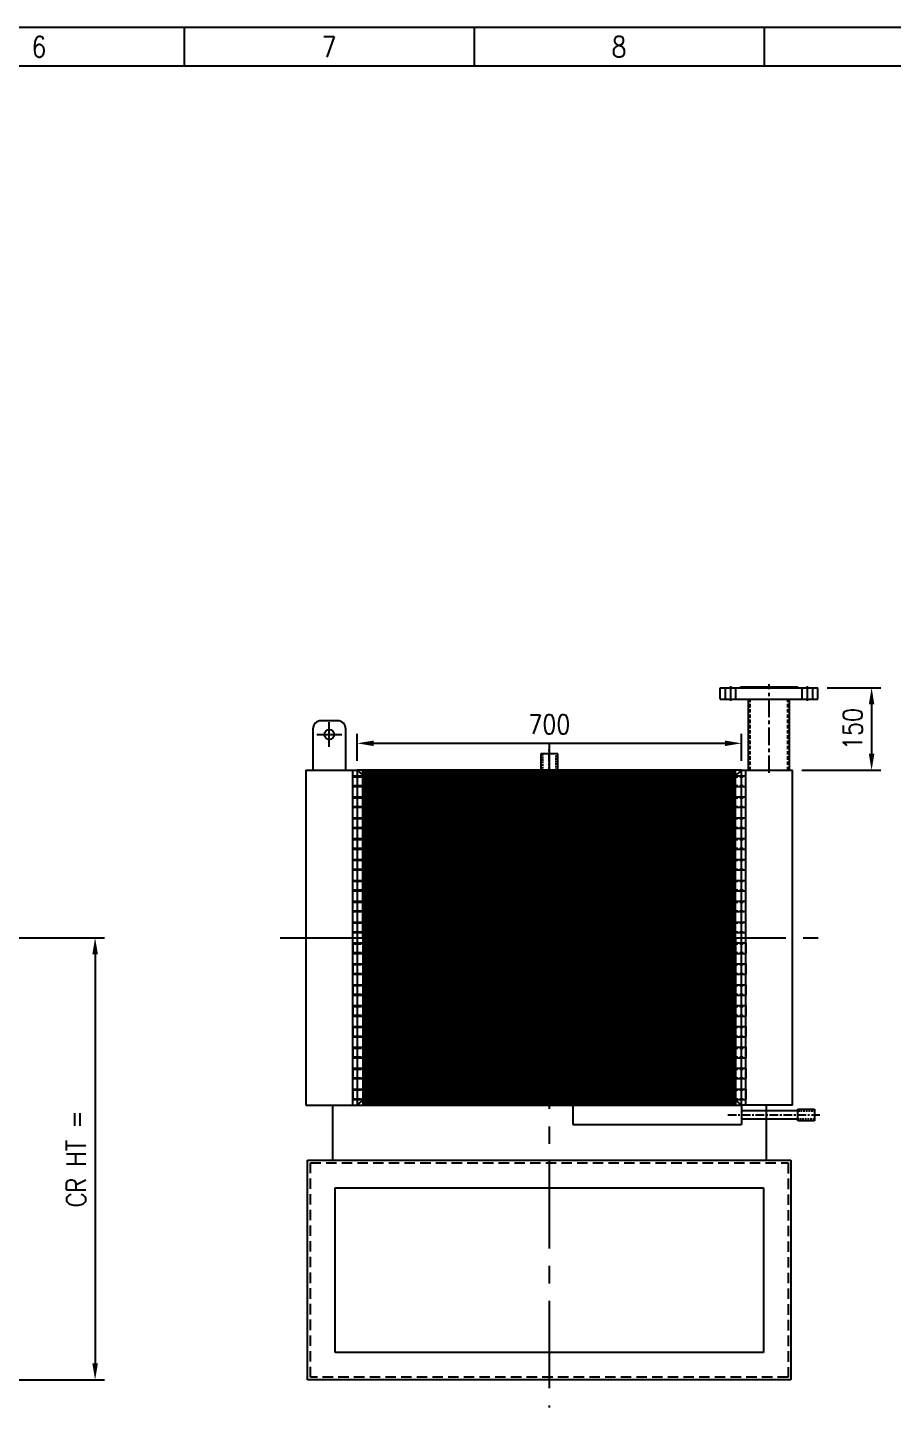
# Model space of a CAD drawing. Extents: x 5823 to 13427, y -3175 to 1572.
# Drawn here: x 8853 to 10428, y -939 to 1572 of the extents above; entities that cross this region are included whole.
import ezdxf
from ezdxf.enums import TextEntityAlignment as Align

# ---------------------------------------------------------------- set-up
doc = ezdxf.new("R2010")
doc.units = 0
doc.linetypes.add('CENTER', pattern=[50.8, 31.75, -6.35, 6.35, -6.35])
doc.linetypes.add('HIDDEN', pattern=[9.525, 6.35, -3.175])
doc.layers.get('0').update_dxf_attribs({"linetype": 'CONTINUOUS'})
doc.layers.get('DEFPOINTS').update_dxf_attribs({"linetype": 'CONTINUOUS'})
doc.styles.get("Standard").update_dxf_attribs({"font": 'simplex.shx', "width": 0.85})
doc.dimstyles.new('ISO-25', dxfattribs={"dimtxt": 35, "dimasz": 30, "dimexe": 17, "dimexo": 17, "dimgap": 17, "dimtad": 1, "dimtxsty": 'STANDARD', "dimcen": 2.5, "dimazin": 3, "dimtfac": 1, "dimtmove": 0, "dimatfit": 3})

# ---------------------------------------------------------------- blocks, each defined once
blk = doc.blocks.new('*D27')
at = {"color": 0}
for p, q in [((8811.5, -84.5), (8992.5, -84.5)), ((8975.5, -114.5), (8975.5, -859.5)), ((8124.6, -889.5), (8992.5, -889.5))]:
    blk.add_line(p, q, dxfattribs=at)
for points in [[(8970.5, -114.5), (8980.5, -114.5), (8975.5, -84.5)], [(8970.5, -859.5), (8980.5, -859.5), (8975.5, -889.5)]]:
    blk.add_solid(points, dxfattribs=at)
at = {"layer": 'DEFPOINTS', "color": 0}
for p in [(8794.5, -84.5), (8107.6, -889.5), (8975.5, -889.5)]:
    blk.add_point(p, dxfattribs=at)
at = {"color": 0, "insert": (8941, -487), "char_height": 35, "attachment_point": 5, "rotation": 90}
blk.add_mtext('CR HT = ', dxfattribs=at)
blk = doc.blocks.new('*D23')
at = {"color": 0}
for p, q in [((10309, 370.5), (10406.7, 370.5)), ((10389.7, 340.5), (10389.7, 250.5)), ((10262.6, 220.5), (10406.7, 220.5))]:
    blk.add_line(p, q, dxfattribs=at)
for points in [[(10384.7, 340.5), (10394.7, 340.5), (10389.7, 370.5)], [(10384.7, 250.5), (10394.7, 250.5), (10389.7, 220.5)]]:
    blk.add_solid(points, dxfattribs=at)
at = {"layer": 'DEFPOINTS', "color": 0}
for p in [(10292, 370.5), (10245.6, 220.5), (10389.7, 220.5)]:
    blk.add_point(p, dxfattribs=at)
at = {"color": 0, "insert": (10355.2, 295.5), "char_height": 35, "attachment_point": 5, "rotation": 90}
blk.add_mtext('150', dxfattribs=at)
blk = doc.blocks.new('A$C15313F7C')
at = {"color": 8}
for p, q in [((226.8, 6.2), (226.8, 82.2)), ((227.2, 82.2), (226.8, 82.2)), ((227.2, 6.2), (227.2, 82.2)), ((230.4, 6.2), (230.4, 82.2)), ((230.8, 82.2), (230.4, 82.2)), ((230.8, 6.2), (230.8, 82.2)), ((234, 6.2), (234, 82.2)), ((234.4, 82.2), (234, 82.2)), ((234.4, 6.2), (234.4, 82.2)), ((237.7, 6.2), (237.7, 82.2)), ((238.1, 82.2), (237.7, 82.2)), ((238.1, 6.2), (238.1, 82.2)), ((241.3, 6.2), (241.3, 82.2)), ((241.7, 82.2), (241.3, 82.2)), ((241.7, 6.2), (241.7, 82.2)), ((244.9, 6.2), (244.9, 82.2)), ((245.3, 82.2), (244.9, 82.2)), ((245.3, 6.2), (245.3, 82.2)), ((248.5, 6.2), (248.5, 82.2)), ((248.9, 82.2), (248.5, 82.2)), ((248.9, 6.2), (248.9, 82.2)), ((252.2, 6.2), (252.2, 82.2)), ((252.6, 82.2), (252.2, 82.2)), ((252.6, 6.2), (252.6, 82.2)), ((255.8, 6.2), (255.8, 82.2)), ((256.2, 82.2), (255.8, 82.2)), ((256.2, 6.2), (256.2, 82.2)), ((259.4, 6.2), (259.4, 82.2)), ((259.8, 82.2), (259.4, 82.2)), ((259.8, 6.2), (259.8, 82.2)), ((263, 6.2), (263, 82.2)), ((263.4, 82.2), (263, 82.2)), ((263.4, 6.2), (263.4, 82.2)), ((266.7, 6.2), (266.7, 82.2)), ((267.1, 82.2), (266.7, 82.2)), ((267.1, 6.2), (267.1, 82.2)), ((270.3, 6.2), (270.3, 82.2)), ((270.7, 82.2), (270.3, 82.2)), ((270.7, 6.2), (270.7, 82.2)), ((273.9, 6.2), (273.9, 82.2)), ((274.3, 82.2), (273.9, 82.2)), ((274.3, 6.2), (274.3, 82.2)), ((277.6, 6.2), (277.6, 82.2)), ((278, 82.2), (277.6, 82.2)), ((278, 6.2), (278, 82.2)), ((281.2, 6.2), (281.2, 82.2)), ((281.6, 82.2), (281.2, 82.2)), ((281.6, 6.2), (281.6, 82.2)), ((284.8, 6.2), (284.8, 82.2)), ((285.2, 82.2), (284.8, 82.2)), ((285.2, 6.2), (285.2, 82.2)), ((288.4, 6.2), (288.4, 82.2)), ((288.8, 82.2), (288.4, 82.2)), ((288.8, 6.2), (288.8, 82.2)), ((292.1, 6.2), (292.1, 82.2)), ((292.5, 82.2), (292.1, 82.2)), ((292.5, 6.2), (292.5, 82.2)), ((295.7, 6.2), (295.7, 82.2)), ((296.1, 82.2), (295.7, 82.2)), ((296.1, 6.2), (296.1, 82.2)), ((299.3, 6.2), (299.3, 82.2)), ((299.7, 82.2), (299.3, 82.2)), ((299.7, 6.2), (299.7, 82.2)), ((303, 6.2), (303, 82.2)), ((303.4, 82.2), (303, 82.2)), ((303.4, 6.2), (303.4, 82.2)), ((306.6, 6.2), (306.6, 82.2)), ((307, 82.2), (306.6, 82.2)), ((307, 6.2), (307, 82.2)), ((310.2, 6.2), (310.2, 82.2)), ((310.6, 82.2), (310.2, 82.2)), ((310.6, 6.2), (310.6, 82.2)), ((313.8, 6.2), (313.8, 82.2)), ((314.2, 82.2), (313.8, 82.2)), ((314.2, 6.2), (314.2, 82.2)), ((317.5, 6.2), (317.5, 82.2)), ((317.9, 82.2), (317.5, 82.2)), ((317.9, 6.2), (317.9, 82.2)), ((321.1, 6.2), (321.1, 82.2)), ((321.5, 82.2), (321.1, 82.2)), ((321.5, 6.2), (321.5, 82.2)), ((324.7, 6.2), (324.7, 82.2)), ((325.1, 82.2), (324.7, 82.2)), ((325.1, 6.2), (325.1, 82.2)), ((328.4, 6.2), (328.4, 82.2)), ((328.8, 82.2), (328.4, 82.2)), ((328.8, 6.2), (328.8, 82.2)), ((332, 6.2), (332, 82.2)), ((332.4, 82.2), (332, 82.2)), ((332.4, 6.2), (332.4, 82.2)), ((335.6, 6.2), (335.6, 82.2)), ((336, 82.2), (335.6, 82.2)), ((336, 6.2), (336, 82.2)), ((339.2, 6.2), (339.2, 82.2)), ((339.6, 82.2), (339.2, 82.2)), ((339.6, 6.2), (339.6, 82.2)), ((342.9, 6.2), (342.9, 82.2)), ((342.9, 82.2), (343.3, 82.2)), ((343.3, 6.2), (343.3, 82.2)), ((346.5, 6.2), (346.5, 82.2)), ((346.5, 82.2), (346.9, 82.2)), ((346.9, 6.2), (346.9, 82.2)), ((350.1, 6.2), (350.1, 82.2)), ((350.1, 82.2), (350.5, 82.2)), ((350.5, 6.2), (350.5, 82.2)), ((353.7, 6.2), (353.7, 82.2)), ((353.7, 82.2), (354.1, 82.2)), ((354.1, 6.2), (354.1, 82.2)), ((357.4, 6.2), (357.4, 82.2)), ((357.4, 82.2), (357.8, 82.2)), ((357.8, 6.2), (357.8, 82.2)), ((361, 6.2), (361, 82.2)), ((361, 82.2), (361.4, 82.2)), ((361.4, 6.2), (361.4, 82.2)), ((364.6, 6.2), (364.6, 82.2)), ((364.6, 82.2), (365, 82.2)), ((365, 6.2), (365, 82.2)), ((368.3, 6.2), (368.3, 82.2)), ((368.3, 82.2), (368.7, 82.2)), ((368.7, 6.2), (368.7, 82.2)), ((371.9, 6.2), (371.9, 82.2)), ((371.9, 82.2), (372.3, 82.2)), ((372.3, 6.2), (372.3, 82.2)), ((375.5, 6.2), (375.5, 82.2)), ((375.5, 82.2), (375.9, 82.2)), ((375.9, 6.2), (375.9, 82.2)), ((379.1, 6.2), (379.1, 82.2)), ((379.1, 82.2), (379.5, 82.2)), ((379.5, 6.2), (379.5, 82.2)), ((382.8, 6.2), (382.8, 82.2)), ((382.8, 82.2), (383.2, 82.2)), ((383.2, 6.2), (383.2, 82.2)), ((386.4, 6.2), (386.4, 82.2)), ((386.4, 82.2), (386.8, 82.2)), ((386.8, 6.2), (386.8, 82.2)), ((390, 6.2), (390, 82.2)), ((390, 82.2), (390.4, 82.2)), ((390.4, 6.2), (390.4, 82.2)), ((393.7, 6.2), (393.7, 82.2)), ((393.7, 82.2), (394.1, 82.2)), ((394.1, 6.2), (394.1, 82.2)), ((397.3, 6.2), (397.3, 82.2)), ((397.3, 82.2), (397.7, 82.2)), ((397.7, 6.2), (397.7, 82.2)), ((400.9, 6.2), (400.9, 82.2)), ((400.9, 82.2), (401.3, 82.2)), ((401.3, 6.2), (401.3, 82.2)), ((404.5, 6.2), (404.5, 82.2)), ((404.5, 82.2), (404.9, 82.2)), ((404.9, 6.2), (404.9, 82.2)), ((408.2, 6.2), (408.2, 82.2)), ((408.2, 82.2), (408.6, 82.2)), ((408.6, 6.2), (408.6, 82.2)), ((411.8, 6.2), (411.8, 82.2)), ((411.8, 82.2), (412.2, 82.2)), ((412.2, 6.2), (412.2, 82.2)), ((415.4, 6.2), (415.4, 82.2)), ((415.4, 82.2), (415.8, 82.2)), ((415.8, 6.2), (415.8, 82.2)), ((419.1, 6.2), (419.1, 82.2)), ((419.1, 82.2), (419.5, 82.2)), ((419.5, 6.2), (419.5, 82.2)), ((422.7, 6.2), (422.7, 82.2)), ((422.7, 82.2), (423.1, 82.2)), ((423.1, 6.2), (423.1, 82.2)), ((426.3, 6.2), (426.3, 82.2)), ((426.3, 82.2), (426.7, 82.2)), ((426.7, 6.2), (426.7, 82.2)), ((429.9, 6.2), (429.9, 82.2)), ((429.9, 82.2), (430.3, 82.2)), ((430.3, 6.2), (430.3, 82.2)), ((433.6, 6.2), (433.6, 82.2)), ((433.6, 82.2), (434, 82.2)), ((434, 6.2), (434, 82.2)), ((437.2, 6.2), (437.2, 82.2)), ((437.2, 82.2), (437.6, 82.2)), ((437.6, 6.2), (437.6, 82.2)), ((440.8, 6.2), (440.8, 82.2)), ((440.8, 82.2), (441.2, 82.2)), ((441.2, 6.2), (441.2, 82.2)), ((444.4, 6.2), (444.4, 82.2)), ((444.4, 82.2), (444.8, 82.2)), ((444.8, 6.2), (444.8, 82.2)), ((448.1, 6.2), (448.1, 82.2)), ((448.1, 82.2), (448.5, 82.2)), ((448.5, 6.2), (448.5, 82.2)), ((451.7, 6.2), (451.7, 82.2)), ((451.7, 82.2), (452.1, 82.2)), ((452.1, 6.2), (452.1, 82.2)), ((455.3, 6.2), (455.3, 82.2)), ((455.3, 82.2), (455.7, 82.2)), ((455.7, 6.2), (455.7, 82.2)), ((459, 6.2), (459, 82.2)), ((459, 82.2), (459.4, 82.2)), ((459.4, 6.2), (459.4, 82.2)), ((462.6, 6.2), (462.6, 82.2)), ((462.6, 82.2), (463, 82.2)), ((463, 6.2), (463, 82.2)), ((466.2, 6.2), (466.2, 82.2)), ((466.2, 82.2), (466.6, 82.2)), ((466.6, 6.2), (466.6, 82.2)), ((469.8, 6.2), (469.8, 82.2)), ((469.8, 82.2), (470.2, 82.2)), ((470.2, 6.2), (470.2, 82.2)), ((473.5, 6.2), (473.5, 82.2)), ((473.5, 82.2), (473.9, 82.2)), ((473.9, 6.2), (473.9, 82.2)), ((477.1, 6.2), (477.1, 82.2)), ((477.1, 82.2), (477.5, 82.2)), ((477.5, 6.2), (477.5, 82.2)), ((480.7, 6.2), (480.7, 82.2)), ((480.7, 82.2), (481.1, 82.2)), ((481.1, 6.2), (481.1, 82.2)), ((484.4, 6.2), (484.4, 82.2)), ((484.4, 82.2), (484.8, 82.2)), ((484.8, 6.2), (484.8, 82.2)), ((488, 6.2), (488, 82.2)), ((488, 82.2), (488.4, 82.2)), ((488.4, 6.2), (488.4, 82.2)), ((491.6, 6.2), (491.6, 82.2)), ((491.6, 82.2), (492, 82.2)), ((492, 6.2), (492, 82.2)), ((495.2, 6.2), (495.2, 82.2)), ((495.2, 82.2), (495.6, 82.2)), ((495.6, 6.2), (495.6, 82.2)), ((498.9, 6.2), (498.9, 82.2)), ((498.9, 82.2), (499.3, 82.2)), ((499.3, 6.2), (499.3, 82.2)), ((502.5, 6.2), (502.5, 82.2)), ((502.5, 82.2), (502.9, 82.2)), ((502.9, 6.2), (502.9, 82.2)), ((506.1, 6.2), (506.1, 82.2)), ((506.1, 82.2), (506.5, 82.2)), ((506.5, 6.2), (506.5, 82.2)), ((509.8, 6.2), (509.8, 82.2)), ((509.8, 82.2), (510.2, 82.2)), ((510.2, 6.2), (510.2, 82.2)), ((513.4, 6.2), (513.4, 82.2)), ((513.4, 82.2), (513.8, 82.2)), ((513.8, 6.2), (513.8, 82.2)), ((517, 6.2), (517, 82.2)), ((517, 82.2), (517.4, 82.2)), ((517.4, 6.2), (517.4, 82.2)), ((520.6, 6.2), (520.6, 82.2)), ((520.6, 82.2), (521, 82.2)), ((521, 6.2), (521, 82.2)), ((524.3, 6.2), (524.3, 82.2)), ((524.3, 82.2), (524.7, 82.2)), ((524.7, 6.2), (524.7, 82.2)), ((527.9, 6.2), (527.9, 82.2)), ((527.9, 82.2), (528.3, 82.2)), ((528.3, 6.2), (528.3, 82.2)), ((531.5, 6.2), (531.5, 82.2)), ((531.5, 82.2), (531.9, 82.2)), ((531.9, 6.2), (531.9, 82.2)), ((535.1, 6.2), (535.1, 82.2)), ((535.1, 82.2), (535.5, 82.2)), ((535.5, 6.2), (535.5, 82.2)), ((538.8, 6.2), (538.8, 82.2)), ((538.8, 82.2), (539.2, 82.2)), ((539.2, 6.2), (539.2, 82.2)), ((542.4, 6.2), (542.4, 82.2)), ((542.4, 82.2), (542.8, 82.2)), ((542.8, 6.2), (542.8, 82.2)), ((546, 6.2), (546, 82.2)), ((546, 82.2), (546.4, 82.2)), ((546.4, 6.2), (546.4, 82.2)), ((549.7, 6.2), (549.7, 82.2)), ((549.7, 82.2), (550.1, 82.2)), ((550.1, 6.2), (550.1, 82.2)), ((553.3, 6.2), (553.3, 82.2)), ((553.3, 82.2), (553.7, 82.2)), ((553.7, 6.2), (553.7, 82.2)), ((556.9, 6.2), (556.9, 82.2)), ((556.9, 82.2), (557.3, 82.2)), ((557.3, 6.2), (557.3, 82.2)), ((560.5, 6.2), (560.5, 82.2)), ((560.5, 82.2), (560.9, 82.2)), ((560.9, 6.2), (560.9, 82.2)), ((564.2, 6.2), (564.2, 82.2)), ((564.2, 82.2), (564.6, 82.2)), ((564.6, 6.2), (564.6, 82.2)), ((567.9, 6.2), (567.9, 82.2)), ((568.3, 82.2), (567.9, 82.2)), ((568.3, 6.2), (568.3, 82.2)), ((571.6, 6.2), (571.6, 82.2)), ((572, 82.2), (571.6, 82.2)), ((572, 6.2), (572, 82.2)), ((575.2, 6.2), (575.2, 82.2)), ((575.6, 82.2), (575.2, 82.2)), ((575.6, 6.2), (575.6, 82.2)), ((578.8, 6.2), (578.8, 82.2)), ((579.2, 82.2), (578.8, 82.2)), ((579.2, 6.2), (579.2, 82.2)), ((582.4, 6.2), (582.4, 82.2)), ((582.8, 82.2), (582.4, 82.2)), ((582.8, 6.2), (582.8, 82.2)), ((586.1, 6.2), (586.1, 82.2)), ((586.5, 82.2), (586.1, 82.2)), ((586.5, 6.2), (586.5, 82.2)), ((589.7, 6.2), (589.7, 82.2)), ((590.1, 82.2), (589.7, 82.2)), ((590.1, 6.2), (590.1, 82.2)), ((593.3, 6.2), (593.3, 82.2)), ((593.7, 82.2), (593.3, 82.2)), ((593.7, 6.2), (593.7, 82.2)), ((597, 6.2), (597, 82.2)), ((597.4, 82.2), (597, 82.2)), ((597.4, 6.2), (597.4, 82.2)), ((600.6, 6.2), (600.6, 82.2)), ((601, 82.2), (600.6, 82.2)), ((601, 6.2), (601, 82.2)), ((604.2, 6.2), (604.2, 82.2)), ((604.6, 82.2), (604.2, 82.2)), ((604.6, 6.2), (604.6, 82.2)), ((607.8, 6.2), (607.8, 82.2)), ((608.2, 82.2), (607.8, 82.2)), ((608.2, 6.2), (608.2, 82.2)), ((611.5, 6.2), (611.5, 82.2)), ((611.9, 82.2), (611.5, 82.2)), ((611.9, 6.2), (611.9, 82.2)), ((615.1, 6.2), (615.1, 82.2)), ((615.5, 82.2), (615.1, 82.2)), ((615.5, 6.2), (615.5, 82.2)), ((618.7, 6.2), (618.7, 82.2)), ((619.1, 82.2), (618.7, 82.2)), ((619.1, 6.2), (619.1, 82.2)), ((622.3, 6.2), (622.3, 82.2)), ((622.7, 82.2), (622.3, 82.2)), ((622.7, 6.2), (622.7, 82.2)), ((626, 6.2), (626, 82.2)), ((626.4, 82.2), (626, 82.2)), ((626.4, 6.2), (626.4, 82.2)), ((629.6, 6.2), (629.6, 82.2)), ((630, 82.2), (629.6, 82.2)), ((630, 6.2), (630, 82.2)), ((633.2, 6.2), (633.2, 82.2)), ((633.6, 82.2), (633.2, 82.2)), ((633.6, 6.2), (633.6, 82.2)), ((636.9, 6.2), (636.9, 82.2)), ((637.3, 82.2), (636.9, 82.2)), ((637.3, 6.2), (637.3, 82.2)), ((640.5, 6.2), (640.5, 82.2)), ((640.9, 82.2), (640.5, 82.2)), ((640.9, 6.2), (640.9, 82.2)), ((644.1, 6.2), (644.1, 82.2)), ((644.5, 82.2), (644.1, 82.2)), ((644.5, 6.2), (644.5, 82.2)), ((647.7, 6.2), (647.7, 82.2)), ((648.1, 82.2), (647.7, 82.2)), ((648.1, 6.2), (648.1, 82.2)), ((651.4, 6.2), (651.4, 82.2)), ((651.8, 82.2), (651.4, 82.2)), ((651.8, 6.2), (651.8, 82.2)), ((655, 6.2), (655, 82.2)), ((655.4, 82.2), (655, 82.2)), ((655.4, 6.2), (655.4, 82.2)), ((658.6, 6.2), (658.6, 82.2)), ((659, 82.2), (658.6, 82.2)), ((659, 6.2), (659, 82.2)), ((662.3, 6.2), (662.3, 82.2)), ((662.7, 82.2), (662.3, 82.2)), ((662.7, 6.2), (662.7, 82.2)), ((665.9, 6.2), (665.9, 82.2)), ((666.3, 82.2), (665.9, 82.2)), ((666.3, 6.2), (666.3, 82.2)), ((669.5, 6.2), (669.5, 82.2)), ((669.9, 82.2), (669.5, 82.2)), ((669.9, 6.2), (669.9, 82.2)), ((673.1, 6.2), (673.1, 82.2)), ((673.5, 82.2), (673.1, 82.2)), ((673.5, 6.2), (673.5, 82.2)), ((676.8, 6.2), (676.8, 82.2)), ((677.2, 82.2), (676.8, 82.2)), ((677.2, 6.2), (677.2, 82.2)), ((680.4, 6.2), (680.4, 82.2)), ((680.8, 82.2), (680.4, 82.2)), ((680.8, 6.2), (680.8, 82.2)), ((684, 6.2), (684, 82.2)), ((684.4, 82.2), (684, 82.2)), ((684.4, 6.2), (684.4, 82.2)), ((687.7, 6.2), (687.7, 82.2)), ((688.1, 82.2), (687.7, 82.2)), ((688.1, 6.2), (688.1, 82.2)), ((691.3, 6.2), (691.3, 82.2)), ((691.7, 82.2), (691.3, 82.2)), ((691.7, 6.2), (691.7, 82.2)), ((694.9, 6.2), (694.9, 82.2)), ((695.3, 82.2), (694.9, 82.2)), ((695.3, 6.2), (695.3, 82.2)), ((698.5, 6.2), (698.5, 82.2)), ((698.9, 82.2), (698.5, 82.2)), ((698.9, 6.2), (698.9, 82.2)), ((702.2, 6.2), (702.2, 82.2)), ((702.6, 82.2), (702.2, 82.2)), ((702.6, 6.2), (702.6, 82.2)), ((705.8, 6.2), (705.8, 82.2)), ((706.2, 82.2), (705.8, 82.2)), ((706.2, 6.2), (706.2, 82.2)), ((709.4, 6.2), (709.4, 82.2)), ((709.8, 82.2), (709.4, 82.2)), ((709.8, 6.2), (709.8, 82.2)), ((713, 6.2), (713, 82.2)), ((713.4, 82.2), (713, 82.2)), ((713.4, 6.2), (713.4, 82.2)), ((716.7, 6.2), (716.7, 82.2)), ((717.1, 82.2), (716.7, 82.2)), ((717.1, 6.2), (717.1, 82.2)), ((720.3, 6.2), (720.3, 82.2)), ((720.7, 82.2), (720.3, 82.2)), ((720.7, 6.2), (720.7, 82.2)), ((723.9, 6.2), (723.9, 82.2)), ((724.3, 82.2), (723.9, 82.2)), ((724.3, 6.2), (724.3, 82.2)), ((727.6, 6.2), (727.6, 82.2)), ((728, 82.2), (727.6, 82.2)), ((728, 6.2), (728, 82.2)), ((731.2, 6.2), (731.2, 82.2)), ((731.6, 82.2), (731.2, 82.2)), ((731.6, 6.2), (731.6, 82.2)), ((734.8, 6.2), (734.8, 82.2)), ((735.2, 82.2), (734.8, 82.2)), ((735.2, 6.2), (735.2, 82.2)), ((738.4, 6.2), (738.4, 82.2)), ((738.8, 82.2), (738.4, 82.2)), ((738.8, 6.2), (738.8, 82.2)), ((742.1, 6.2), (742.1, 82.2)), ((742.5, 82.2), (742.1, 82.2)), ((742.5, 6.2), (742.5, 82.2)), ((745.7, 6.2), (745.7, 82.2)), ((746.1, 82.2), (745.7, 82.2)), ((746.1, 6.2), (746.1, 82.2)), ((749.3, 6.2), (749.3, 82.2)), ((749.7, 82.2), (749.3, 82.2)), ((749.7, 6.2), (749.7, 82.2)), ((753, 6.2), (753, 82.2)), ((753.4, 82.2), (753, 82.2)), ((753.4, 6.2), (753.4, 82.2)), ((756.6, 6.2), (756.6, 82.2)), ((757, 82.2), (756.6, 82.2)), ((757, 6.2), (757, 82.2)), ((760.2, 6.2), (760.2, 82.2)), ((760.6, 82.2), (760.2, 82.2)), ((760.6, 6.2), (760.6, 82.2)), ((763.8, 6.2), (763.8, 82.2)), ((764.2, 82.2), (763.8, 82.2)), ((764.2, 6.2), (764.2, 82.2)), ((767.5, 6.2), (767.5, 82.2)), ((767.9, 82.2), (767.5, 82.2)), ((767.9, 6.2), (767.9, 82.2)), ((771.1, 6.2), (771.1, 82.2)), ((771.5, 82.2), (771.1, 82.2)), ((771.5, 6.2), (771.5, 82.2)), ((774.7, 6.2), (774.7, 82.2)), ((775.1, 82.2), (774.7, 82.2)), ((775.1, 6.2), (775.1, 82.2)), ((778.4, 6.2), (778.4, 82.2)), ((778.8, 82.2), (778.4, 82.2)), ((778.8, 6.2), (778.8, 82.2)), ((782, 6.2), (782, 82.2)), ((782.4, 82.2), (782, 82.2)), ((782.4, 6.2), (782.4, 82.2)), ((785.6, 6.2), (785.6, 82.2)), ((786, 82.2), (785.6, 82.2)), ((786, 6.2), (786, 82.2)), ((789.2, 6.2), (789.2, 82.2)), ((789.6, 82.2), (789.2, 82.2)), ((789.6, 6.2), (789.6, 82.2)), ((792.9, 6.2), (792.9, 82.2)), ((792.9, 82.2), (793.3, 82.2)), ((793.3, 6.2), (793.3, 82.2)), ((796.5, 6.2), (796.5, 82.2)), ((796.5, 82.2), (796.9, 82.2)), ((796.9, 6.2), (796.9, 82.2)), ((800.1, 6.2), (800.1, 82.2)), ((800.1, 82.2), (800.5, 82.2)), ((800.5, 6.2), (800.5, 82.2)), ((803.7, 6.2), (803.7, 82.2)), ((803.7, 82.2), (804.1, 82.2)), ((804.1, 6.2), (804.1, 82.2)), ((807.4, 6.2), (807.4, 82.2)), ((807.4, 82.2), (807.8, 82.2)), ((807.8, 6.2), (807.8, 82.2)), ((811, 6.2), (811, 82.2)), ((811, 82.2), (811.4, 82.2)), ((811.4, 6.2), (811.4, 82.2)), ((814.6, 6.2), (814.6, 82.2)), ((814.6, 82.2), (815, 82.2)), ((815, 6.2), (815, 82.2)), ((818.3, 6.2), (818.3, 82.2)), ((818.3, 82.2), (818.7, 82.2)), ((818.7, 6.2), (818.7, 82.2)), ((821.9, 6.2), (821.9, 82.2)), ((821.9, 82.2), (822.3, 82.2)), ((822.3, 6.2), (822.3, 82.2)), ((825.5, 6.2), (825.5, 82.2)), ((825.5, 82.2), (825.9, 82.2)), ((825.9, 6.2), (825.9, 82.2)), ((829.1, 6.2), (829.1, 82.2)), ((829.1, 82.2), (829.5, 82.2)), ((829.5, 6.2), (829.5, 82.2)), ((832.8, 6.2), (832.8, 82.2)), ((832.8, 82.2), (833.2, 82.2)), ((833.2, 6.2), (833.2, 82.2)), ((836.4, 6.2), (836.4, 82.2)), ((836.4, 82.2), (836.8, 82.2)), ((836.8, 6.2), (836.8, 82.2)), ((840, 6.2), (840, 82.2)), ((840, 82.2), (840.4, 82.2)), ((840.4, 6.2), (840.4, 82.2)), ((843.7, 6.2), (843.7, 82.2)), ((843.7, 82.2), (844.1, 82.2)), ((844.1, 6.2), (844.1, 82.2)), ((847.3, 6.2), (847.3, 82.2)), ((847.3, 82.2), (847.7, 82.2)), ((847.7, 6.2), (847.7, 82.2)), ((850.9, 6.2), (850.9, 82.2)), ((850.9, 82.2), (851.3, 82.2)), ((851.3, 6.2), (851.3, 82.2)), ((854.5, 6.2), (854.5, 82.2)), ((854.5, 82.2), (854.9, 82.2)), ((854.9, 6.2), (854.9, 82.2)), ((858.2, 6.2), (858.2, 82.2)), ((858.2, 82.2), (858.6, 82.2)), ((858.6, 6.2), (858.6, 82.2)), ((861.8, 6.2), (861.8, 82.2)), ((861.8, 82.2), (862.2, 82.2)), ((862.2, 6.2), (862.2, 82.2)), ((865.4, 6.2), (865.4, 82.2)), ((865.4, 82.2), (865.8, 82.2)), ((865.8, 6.2), (865.8, 82.2)), ((869.1, 6.2), (869.1, 82.2)), ((869.1, 82.2), (869.5, 82.2)), ((869.5, 6.2), (869.5, 82.2)), ((872.7, 6.2), (872.7, 82.2)), ((872.7, 82.2), (873.1, 82.2)), ((873.1, 6.2), (873.1, 82.2)), ((876.3, 6.2), (876.3, 82.2)), ((876.3, 82.2), (876.7, 82.2)), ((876.7, 6.2), (876.7, 82.2)), ((879.9, 6.2), (879.9, 82.2)), ((879.9, 82.2), (880.3, 82.2)), ((880.3, 6.2), (880.3, 82.2)), ((883.6, 6.2), (883.6, 82.2)), ((883.6, 82.2), (884, 82.2)), ((884, 6.2), (884, 82.2)), ((887.2, 6.2), (887.2, 82.2)), ((887.2, 82.2), (887.6, 82.2)), ((887.6, 6.2), (887.6, 82.2)), ((890.8, 6.2), (890.8, 82.2)), ((890.8, 82.2), (891.2, 82.2)), ((891.2, 6.2), (891.2, 82.2)), ((894.4, 6.2), (894.4, 82.2)), ((894.4, 82.2), (894.8, 82.2)), ((894.8, 6.2), (894.8, 82.2)), ((898.1, 6.2), (898.1, 82.2)), ((898.1, 82.2), (898.5, 82.2)), ((898.5, 6.2), (898.5, 82.2)), ((901.7, 6.2), (901.7, 82.2)), ((901.7, 82.2), (902.1, 82.2)), ((902.1, 6.2), (902.1, 82.2)), ((905.3, 6.2), (905.3, 82.2)), ((905.3, 82.2), (905.7, 82.2)), ((905.7, 6.2), (905.7, 82.2)), ((226.8, 6.2), (227.2, 6.2)), ((230.4, 6.2), (230.8, 6.2)), ((234, 6.2), (234.4, 6.2)), ((237.7, 6.2), (238.1, 6.2)), ((241.3, 6.2), (241.7, 6.2)), ((244.9, 6.2), (245.3, 6.2)), ((248.5, 6.2), (248.9, 6.2)), ((252.2, 6.2), (252.6, 6.2)), ((255.8, 6.2), (256.2, 6.2)), ((259.4, 6.2), (259.8, 6.2)), ((263, 6.2), (263.4, 6.2)), ((266.7, 6.2), (267.1, 6.2)), ((270.3, 6.2), (270.7, 6.2)), ((273.9, 6.2), (274.3, 6.2)), ((277.6, 6.2), (278, 6.2)), ((281.2, 6.2), (281.6, 6.2)), ((284.8, 6.2), (285.2, 6.2)), ((288.4, 6.2), (288.8, 6.2)), ((292.1, 6.2), (292.5, 6.2)), ((295.7, 6.2), (296.1, 6.2)), ((299.3, 6.2), (299.7, 6.2)), ((303, 6.2), (303.4, 6.2)), ((306.6, 6.2), (307, 6.2)), ((310.2, 6.2), (310.6, 6.2)), ((313.8, 6.2), (314.2, 6.2)), ((317.5, 6.2), (317.9, 6.2)), ((321.1, 6.2), (321.5, 6.2)), ((324.7, 6.2), (325.1, 6.2)), ((328.4, 6.2), (328.8, 6.2)), ((332, 6.2), (332.4, 6.2)), ((335.6, 6.2), (336, 6.2)), ((339.2, 6.2), (339.6, 6.2)), ((343.3, 6.2), (342.9, 6.2)), ((346.9, 6.2), (346.5, 6.2)), ((350.5, 6.2), (350.1, 6.2)), ((354.1, 6.2), (353.7, 6.2)), ((357.8, 6.2), (357.4, 6.2)), ((361.4, 6.2), (361, 6.2)), ((365, 6.2), (364.6, 6.2)), ((368.7, 6.2), (368.3, 6.2)), ((372.3, 6.2), (371.9, 6.2)), ((375.9, 6.2), (375.5, 6.2)), ((379.5, 6.2), (379.1, 6.2)), ((383.2, 6.2), (382.8, 6.2)), ((386.8, 6.2), (386.4, 6.2)), ((390.4, 6.2), (390, 6.2)), ((394.1, 6.2), (393.7, 6.2)), ((397.7, 6.2), (397.3, 6.2)), ((401.3, 6.2), (400.9, 6.2)), ((404.9, 6.2), (404.5, 6.2)), ((408.6, 6.2), (408.2, 6.2)), ((412.2, 6.2), (411.8, 6.2)), ((415.8, 6.2), (415.4, 6.2)), ((419.5, 6.2), (419.1, 6.2)), ((423.1, 6.2), (422.7, 6.2)), ((426.7, 6.2), (426.3, 6.2)), ((430.3, 6.2), (429.9, 6.2)), ((434, 6.2), (433.6, 6.2)), ((437.6, 6.2), (437.2, 6.2)), ((441.2, 6.2), (440.8, 6.2)), ((444.8, 6.2), (444.4, 6.2)), ((448.5, 6.2), (448.1, 6.2)), ((452.1, 6.2), (451.7, 6.2)), ((455.7, 6.2), (455.3, 6.2)), ((459.4, 6.2), (459, 6.2)), ((463, 6.2), (462.6, 6.2)), ((466.6, 6.2), (466.2, 6.2)), ((470.2, 6.2), (469.8, 6.2)), ((473.9, 6.2), (473.5, 6.2)), ((477.5, 6.2), (477.1, 6.2)), ((481.1, 6.2), (480.7, 6.2)), ((484.8, 6.2), (484.4, 6.2)), ((488.4, 6.2), (488, 6.2)), ((492, 6.2), (491.6, 6.2)), ((495.6, 6.2), (495.2, 6.2)), ((499.3, 6.2), (498.9, 6.2)), ((502.9, 6.2), (502.5, 6.2)), ((506.5, 6.2), (506.1, 6.2)), ((510.2, 6.2), (509.8, 6.2)), ((513.8, 6.2), (513.4, 6.2)), ((517.4, 6.2), (517, 6.2)), ((521, 6.2), (520.6, 6.2)), ((524.7, 6.2), (524.3, 6.2)), ((528.3, 6.2), (527.9, 6.2)), ((531.9, 6.2), (531.5, 6.2)), ((535.5, 6.2), (535.1, 6.2)), ((539.2, 6.2), (538.8, 6.2)), ((542.8, 6.2), (542.4, 6.2)), ((546.4, 6.2), (546, 6.2)), ((550.1, 6.2), (549.7, 6.2)), ((553.7, 6.2), (553.3, 6.2)), ((557.3, 6.2), (556.9, 6.2)), ((560.9, 6.2), (560.5, 6.2)), ((564.6, 6.2), (564.2, 6.2)), ((567.9, 6.2), (568.3, 6.2)), ((571.6, 6.2), (572, 6.2)), ((575.2, 6.2), (575.6, 6.2)), ((578.8, 6.2), (579.2, 6.2)), ((582.4, 6.2), (582.8, 6.2)), ((586.1, 6.2), (586.5, 6.2)), ((589.7, 6.2), (590.1, 6.2)), ((593.3, 6.2), (593.7, 6.2)), ((597, 6.2), (597.4, 6.2)), ((600.6, 6.2), (601, 6.2)), ((604.2, 6.2), (604.6, 6.2)), ((607.8, 6.2), (608.2, 6.2)), ((611.5, 6.2), (611.9, 6.2)), ((615.1, 6.2), (615.5, 6.2)), ((618.7, 6.2), (619.1, 6.2)), ((622.3, 6.2), (622.7, 6.2)), ((626, 6.2), (626.4, 6.2)), ((629.6, 6.2), (630, 6.2)), ((633.2, 6.2), (633.6, 6.2)), ((636.9, 6.2), (637.3, 6.2)), ((640.5, 6.2), (640.9, 6.2)), ((644.1, 6.2), (644.5, 6.2)), ((647.7, 6.2), (648.1, 6.2)), ((651.4, 6.2), (651.8, 6.2)), ((655, 6.2), (655.4, 6.2)), ((658.6, 6.2), (659, 6.2)), ((662.3, 6.2), (662.7, 6.2)), ((665.9, 6.2), (666.3, 6.2)), ((669.5, 6.2), (669.9, 6.2)), ((673.1, 6.2), (673.5, 6.2)), ((676.8, 6.2), (677.2, 6.2)), ((680.4, 6.2), (680.8, 6.2)), ((684, 6.2), (684.4, 6.2)), ((687.7, 6.2), (688.1, 6.2)), ((691.3, 6.2), (691.7, 6.2)), ((694.9, 6.2), (695.3, 6.2)), ((698.5, 6.2), (698.9, 6.2)), ((702.2, 6.2), (702.6, 6.2)), ((705.8, 6.2), (706.2, 6.2)), ((709.4, 6.2), (709.8, 6.2)), ((713, 6.2), (713.4, 6.2)), ((716.7, 6.2), (717.1, 6.2)), ((720.3, 6.2), (720.7, 6.2)), ((723.9, 6.2), (724.3, 6.2)), ((727.6, 6.2), (728, 6.2)), ((731.2, 6.2), (731.6, 6.2)), ((734.8, 6.2), (735.2, 6.2)), ((738.4, 6.2), (738.8, 6.2)), ((742.1, 6.2), (742.5, 6.2)), ((745.7, 6.2), (746.1, 6.2)), ((749.3, 6.2), (749.7, 6.2)), ((753, 6.2), (753.4, 6.2)), ((756.6, 6.2), (757, 6.2)), ((760.2, 6.2), (760.6, 6.2)), ((763.8, 6.2), (764.2, 6.2)), ((767.5, 6.2), (767.9, 6.2)), ((771.1, 6.2), (771.5, 6.2)), ((774.7, 6.2), (775.1, 6.2)), ((778.4, 6.2), (778.8, 6.2)), ((782, 6.2), (782.4, 6.2)), ((785.6, 6.2), (786, 6.2)), ((789.2, 6.2), (789.6, 6.2)), ((793.3, 6.2), (792.9, 6.2)), ((796.9, 6.2), (796.5, 6.2)), ((800.5, 6.2), (800.1, 6.2)), ((804.1, 6.2), (803.7, 6.2)), ((807.8, 6.2), (807.4, 6.2)), ((811.4, 6.2), (811, 6.2)), ((815, 6.2), (814.6, 6.2)), ((818.7, 6.2), (818.3, 6.2)), ((822.3, 6.2), (821.9, 6.2)), ((825.9, 6.2), (825.5, 6.2)), ((829.5, 6.2), (829.1, 6.2)), ((833.2, 6.2), (832.8, 6.2)), ((836.8, 6.2), (836.4, 6.2)), ((840.4, 6.2), (840, 6.2)), ((844.1, 6.2), (843.7, 6.2)), ((847.7, 6.2), (847.3, 6.2)), ((851.3, 6.2), (850.9, 6.2)), ((854.9, 6.2), (854.5, 6.2)), ((858.6, 6.2), (858.2, 6.2)), ((862.2, 6.2), (861.8, 6.2)), ((865.8, 6.2), (865.4, 6.2)), ((869.5, 6.2), (869.1, 6.2)), ((873.1, 6.2), (872.7, 6.2)), ((876.7, 6.2), (876.3, 6.2)), ((880.3, 6.2), (879.9, 6.2)), ((884, 6.2), (883.6, 6.2)), ((887.6, 6.2), (887.2, 6.2)), ((891.2, 6.2), (890.8, 6.2)), ((894.8, 6.2), (894.4, 6.2)), ((898.5, 6.2), (898.1, 6.2)), ((902.1, 6.2), (901.7, 6.2)), ((905.7, 6.2), (905.3, 6.2))]:
    blk.add_line(p, q, dxfattribs=at)
for p, q in [((208.3, 72.7), (924.3, 72.7)), ((208.3, 53.7), (208.3, 72.7)), ((208.3, 53.7), (924.3, 53.7)), ((924.3, 53.7), (924.3, 72.7)), ((208.3, 34.7), (924.3, 34.7)), ((208.3, 15.7), (208.3, 34.7)), ((924.3, 15.7), (924.3, 34.7)), ((208.3, 15.7), (924.3, 15.7))]:
    blk.add_line(p, q)
at = {"linetype": 'HIDDEN'}
for p, q in [((208.3, 71.2), (924.3, 71.2)), ((208.3, 55.2), (924.3, 55.2)), ((208.3, 33.2), (924.3, 33.2)), ((208.3, 17.2), (924.3, 17.2))]:
    blk.add_line(p, q, dxfattribs=at)
blk = doc.blocks.new('*D41')
at = {"color": 0}
for p, q in [((9452.6, 237.5), (9452.6, 286.5)), ((10152.6, 237.5), (10152.6, 286.5)), ((9482.6, 269.5), (10122.6, 269.5))]:
    blk.add_line(p, q, dxfattribs=at)
for points in [[(9482.6, 274.5), (9482.6, 264.5), (9452.6, 269.5)], [(10122.6, 274.5), (10122.6, 264.5), (10152.6, 269.5)]]:
    blk.add_solid(points, dxfattribs=at)
at = {"layer": 'DEFPOINTS', "color": 0}
for p in [(10152.6, 269.5), (9452.6, 220.5), (10152.6, 220.5)]:
    blk.add_point(p, dxfattribs=at)
at = {"color": 0, "insert": (9802.6, 304), "char_height": 35, "attachment_point": 5}
blk.add_mtext('700', dxfattribs=at)

msp = doc.modelspace()

# ---------------------------------------------------------------- linework, layer by layer
for p, q in [((12306.776, 1572.421), (5823.149, 1572.421)), ((9137.416, 1572.421), (9137.416, 1502.347)), ((9665.643, 1572.421), (9665.643, 1502.347)), ((10193.869, 1572.421), (10193.869, 1502.347)), ((12236.702, 1502.347), (6037.402, 1502.347)), ((10114.172, 370.525), (10291.972, 370.525)), ((10114.172, 349.725), (10114.172, 370.525)), ((10123.722, 349.725), (10123.722, 370.525)), ((10133.222, 346.725), (10133.222, 373.525)), ((10142.722, 349.725), (10142.722, 370.525)), ((10150.772, 372.025), (10255.372, 372.025)), ((10150.772, 370.525), (10150.772, 372.025)), ((10255.372, 370.525), (10255.372, 372.025)), ((10263.422, 349.725), (10263.422, 370.525)), ((10272.922, 346.725), (10272.922, 373.525)), ((10282.422, 349.725), (10282.422, 370.525)), ((10291.972, 349.725), (10291.972, 370.525)), ((10114.172, 349.725), (10291.972, 349.725)), ((10165.772, 220.525), (10165.772, 349.725)), ((10240.372, 220.525), (10240.372, 349.725)), ((9417.072, 310.525), (9387.072, 310.525)), ((9402.072, 263.025), (9402.072, 308.025)), ((9372.072, 295.525), (9372.072, 220.525)), ((9379.572, 285.525), (9424.572, 285.525)), ((9432.072, 220.525), (9432.072, 295.525)), ((9359.572, 220.525), (9359.572, -389.475)), ((9359.572, 220.525), (9452.572, 220.525)), ((9372.072, 220.525), (9432.072, 220.525)), ((9377.572, 220.525), (9437.572, 220.525)), ((9444.572, 220.525), (9444.572, -389.475)), ((9452.572, 220.525), (9452.572, -389.475)), ((10152.572, 220.525), (9452.572, 220.525)), ((9452.572, 220.525), (9620.654, 74.054)), ((10152.572, 220.525), (9984.491, 74.054)), ((10152.572, -389.475), (10152.572, 220.525)), ((10152.572, 220.525), (10245.572, 220.525)), ((10160.572, -389.475), (10160.572, 220.525)), ((10160.572, 191), (10160.572, 210.05)), ((10245.572, -389.475), (10245.572, 220.525)), ((10160.572, 153), (10160.572, 172.05)), ((9742.543, 139.557), (9750.825, 108.648)), ((9862.601, 139.557), (9854.319, 108.648)), ((9862.601, 139.557), (9854.319, 108.648)), ((9638.569, 79.528), (9661.197, 56.901)), ((9966.575, 79.528), (9943.948, 56.901)), ((9578.54, -24.446), (9609.45, -32.728)), ((10026.604, -24.446), (9995.695, -32.728)), ((9342.584, -84.475), (9785.651, -84.475)), ((9800.157, -85.122), (9804.987, -83.828)), ((9803.219, -86.89), (9801.925, -82.06)), ((9578.54, -144.504), (9609.45, -136.222)), ((10026.604, -144.504), (9995.695, -136.222)), ((9638.569, -248.478), (9661.197, -225.85)), ((9966.575, -248.478), (9943.948, -225.85)), ((9452.572, -389.475), (9620.654, -243.004)), ((10152.572, -389.475), (9984.491, -243.004)), ((9742.543, -308.507), (9750.825, -277.597)), ((9862.601, -308.507), (9854.319, -277.597)), ((9359.572, -389.475), (9452.572, -389.475)), ((9407.572, -389.475), (9407.572, -489.475)), ((9452.572, -389.475), (10152.572, -389.475)), ((10152.572, -389.475), (10152.572, -424.475)), ((10245.572, -389.475), (10152.572, -389.475)), ((10255.572, -399.421), (10152.572, -399.421)), ((10152.572, -399.421), (10152.572, -414.528)), ((10197.572, -389.475), (10197.572, -489.475)), ((9845.572, -424.475), (10152.572, -424.475)), ((10255.572, -414.528), (10152.572, -414.528)), ((9362.572, -489.475), (10242.572, -489.475)), ((9362.572, -889.475), (9362.572, -489.475)), ((9452.572, -489.475), (10152.572, -489.475)), ((10242.572, -489.475), (10242.572, -889.475)), ((9412.572, -539.475), (10192.572, -539.475)), ((9412.572, -839.475), (9412.572, -539.475)), ((10192.572, -539.475), (10192.572, -839.475)), ((10192.572, -839.475), (9412.572, -839.475)), ((10242.572, -889.475), (9362.572, -889.475))]:
    msp.add_line(p, q)
at = {"linetype": 'CENTER'}
msp.add_line((10203.072, 215.525), (10203.072, 377.025), dxfattribs=at)
at = {"linetype": 'HIDDEN'}
for p, q in [((10168.772, 220.525), (10168.772, 349.725)), ((10237.372, 220.525), (10237.372, 349.725))]:
    msp.add_line(p, q, dxfattribs=at)
at = {"linetype": 'CENTER', "ltscale": 5}
for p, q in [((9802.572, 270.525), (9802.572, -939.475)), ((9312.572, -84.475), (10292.572, -84.475))]:
    msp.add_line(p, q, dxfattribs=at)
at = {"linetype": 'CENTER', "ltscale": 0.5}
for p, q in [((9802.572, 210.525), (9802.572, 260.525)), ((10127.572, -406.975), (10295.572, -407.028))]:
    msp.add_line(p, q, dxfattribs=at)
at = {"ltscale": 3}
for p, q in [((9787.072, 250.525), (9787.072, 220.525)), ((9818.072, 250.525), (9787.072, 250.525)), ((9818.072, 220.525), (9818.072, 250.525)), ((9845.572, -389.475), (9845.572, -424.475)), ((10255.572, -396.528), (10285.572, -396.528)), ((10255.572, -417.528), (10255.572, -396.528)), ((10285.572, -396.528), (10285.572, -417.528)), ((10285.572, -417.528), (10255.572, -417.528))]:
    msp.add_line(p, q, dxfattribs=at)
at = {"linetype": 'HIDDEN', "ltscale": 0.5}
for p, q in [((9790.072, 250.525), (9790.072, 220.525)), ((9815.072, 220.525), (9815.072, 250.525)), ((10255.572, -399.528), (10285.572, -399.528)), ((10285.572, -414.528), (10255.572, -414.528))]:
    msp.add_line(p, q, dxfattribs=at)
at = {"linetype": 'HIDDEN', "ltscale": 3}
for p, q in [((9367.572, -494.475), (10237.572, -494.475)), ((9367.572, -884.475), (9367.572, -494.475)), ((10237.572, -494.475), (10237.572, -884.475)), ((10237.572, -884.475), (9367.572, -884.475))]:
    msp.add_line(p, q, dxfattribs=at)
for centre, radius in [((9402.072, 285.525), 9), ((9802.572, -84.475), 241.3), ((9802.572, -84.475), 240.3), ((9746.684, 124.102), 9), ((9858.46, 124.102), 9), ((9858.46, 124.102), 9), ((9802.572, -84.475), 190.5), ((9802.572, -84.475), 163.55), ((9649.883, 68.214), 9), ((9955.261, 68.214), 9), ((9593.995, -28.587), 9), ((10011.149, -28.587), 9), ((9593.995, -140.363), 9), ((10011.149, -140.363), 9), ((9649.883, -237.164), 9), ((9955.261, -237.164), 9), ((9746.684, -293.052), 9), ((9858.46, -293.052), 9)]:
    msp.add_circle(centre, radius)
at = {"linetype": 'CENTER', "ltscale": 5}
msp.add_circle((9802.572, -84.475), 215.935, dxfattribs=at)
for centre, start, end in [((9387.072, 295.525), 90, 180), ((9417.072, 295.525), 0, 90)]:
    msp.add_arc(centre, 15, start, end)

# ---------------------------------------------------------------- block references
for p in [(9236.322, 137.317), (9236.322, 61.317), (9236.322, -14.683), (9236.322, -90.683)]:
    msp.add_blockref('A$C15313F7C', p)
at = {"xscale": -1, "rotation": 180}
for p in [(9236.322, -78.266), (9236.322, -154.266), (9236.322, -230.266), (9236.322, -306.266)]:
    msp.add_blockref('A$C15313F7C', p, dxfattribs=at)

# ---------------------------------------------------------------- texts
at = {"width": 0.85}
for s, p in [('6', (8873.293, 1537.384)), ('7', (9401.518, 1537.384)), ('8', (9929.742, 1537.384))]:
    msp.add_text(s, height=37.135, dxfattribs=at).set_placement(p, align=Align.MIDDLE)

# ---------------------------------------------------------------- dimensions: what is measured, and where the dimension line sits
dim = msp.add_linear_dim(base=(10389.685, 220.525), p1=(10291.972, 370.525), p2=(10245.572, 220.525), angle=90, dimstyle='ISO-25')
dim.commit()
dim.dimension.update_dxf_attribs({"geometry": '*D23', "text_midpoint": (10355.185, 295.525)})
dim = msp.add_linear_dim(base=(10152.572, 269.54), p1=(9452.572, 220.525), p2=(10152.572, 220.525), dimstyle='ISO-25')
dim.commit()
dim.dimension.update_dxf_attribs({"geometry": '*D41', "text_midpoint": (9802.572, 304.04)})
dim = msp.add_linear_dim(base=(8975.543, -889.475), p1=(8794.489, -84.475), p2=(8107.638, -889.475), angle=90, text='CR HT = ', dimstyle='ISO-25')
dim.commit()
dim.dimension.update_dxf_attribs({"geometry": '*D27', "text_midpoint": (8941.043, -486.975)})

doc.saveas('drawing.dxf')
